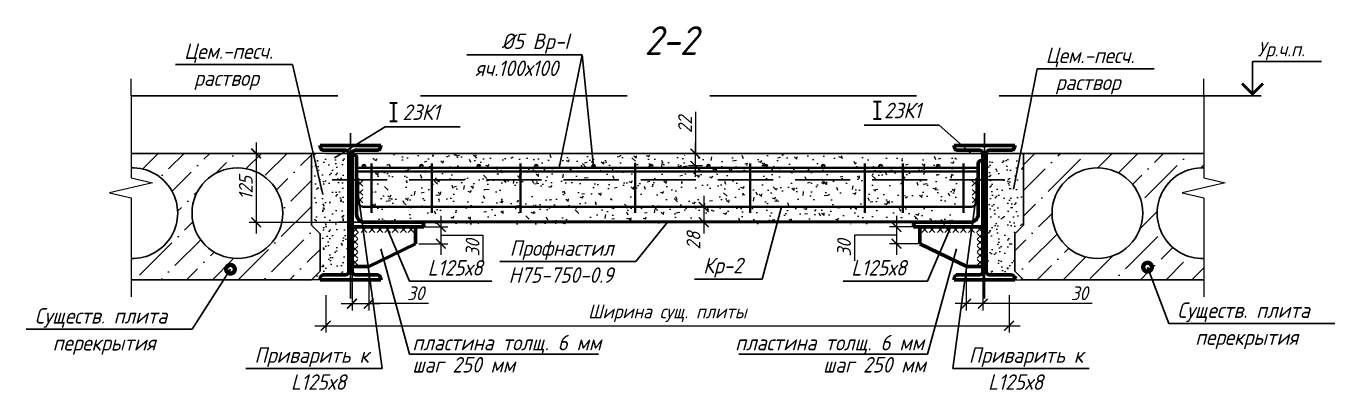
# Model space of a CAD drawing. Header units: millimetres. Extents: x 504091 to 2165846, y 135022 to 442887.
# Drawn here: x 914891 to 917265, y 251612 to 252271 of the extents above; entities that cross this region are included whole.
import ezdxf

# ---------------------------------------------------------------- set-up
doc = ezdxf.new("R2010")
doc.units = ezdxf.units.MM
for name, pattern in [('CENTER2', [1.125, 0.75, -0.125, 0.125, -0.125]), ('GOST2.303 4', [7, 5, -2, 0]), ('ГОСТ 2.303 4', [7, 5, -2, 0])]:
    doc.linetypes.add(name, pattern=pattern)
doc.layers.get('Defpoints').update_dxf_attribs({"color": 255})
for name, color, linetype, lineweight in [('04Арматура', 132, 'Continuous', 35), ('06Арматура', 170, 'Continuous', 35), ('12Арматура', 116, 'Continuous', 40), ('1Стены', 252, 'Continuous', 25), ('Размер', 7, 'Continuous', 13), ('размеры', 7, 'Continuous', 9), ('сварка', 254, 'Continuous', 9), ('штрих', 8, 'Continuous', 5)]:
    doc.layers.add(name, color=color, linetype=linetype, lineweight=lineweight)
doc.layers.add('металл', color=124, linetype='Continuous')
doc.layers.add('Текст', color=7, linetype='Continuous')
doc.styles.add('GOST 2.304_new', font='isocpeur.ttf', dxfattribs={"width": 0.9, "oblique": 15})
doc.dimstyles.new('SPDS 1_10', dxfattribs={"dimscale": 10, "dimtxt": 2.5, "dimasz": 1.77, "dimexe": 1.25, "dimexo": 0.625, "dimtad": 1, "dimdec": 0, "dimrnd": 0.001, "dimtxsty": 'GOST 2.304_new', "dimblk": 'ARCHTICK', "dimcen": 2.5, "dimdle": 2, "dimclrt": 256, "dimadec": 0, "dimazin": 2, "dimtfac": 0.75, "dimtdec": 0, "dimtmove": 1, "dimatfit": 3, "dimfxl": 0, "dimtolj": 1, "dimlwd": 9, "dimlwe": 9, "dimarcsym": 0})
pattern_1 = [(45, (-42980202.646, -954007.88), (17.539562736, 64.311730034), [82.682291667, -16.536458333, 0, -16.536458333])]
pattern_2 = [(127.5, (-40981557.616, -1021217.145), (-24.470661866, -0.800015648), [0, -19.304, 0, -21.59, 0, -20.6375]), (97.5, (-40981557.616, -1021217.145), (-35.841255028, 22.476164157), [0, -10.414, 0, -17.399, 0, -6.6675]), (57.5, (-40981557.616, -1021232.766), (-0.071859234, 39.549618512), [0, -6.35, 0, -22.86, 0, -29.845]), (47.5, (-40981557.616, -1021232.766), (-11.146466163, 38.177822624), [0, -3.175, 0, -14.986, 0, -17.145])]

# ---------------------------------------------------------------- blocks, each defined once
blk = doc.blocks.new('_ArchTick')
at = {"color": 0, "linetype": 'ByBlock', "const_width": 0.15}
blk.add_lwpolyline([(-0.5, -0.5), (0.5, 0.5)], dxfattribs=at)
blk = doc.blocks.new('*D1592')
at = {"layer": 'Defpoints', "color": 0, "lineweight": 20, "ltscale": 10, "transparency": 16777216}
for p in [(916104.9, 252040.5), (916124.3, 252018.1), (916135.8, 252040.5)]:
    blk.add_point(p, dxfattribs=at)
at = {"layer": 'Текст', "color": 0, "lineweight": 9, "ltscale": 10, "transparency": 16777216}
for p, q in [((916104.9, 252115.8), (916104.9, 252040.5)), ((916104.9, 251998.1), (916104.9, 252060.5)), ((916129.5, 252040.5), (916092.4, 252040.5)), ((916118, 252018.1), (916092.4, 252018.1))]:
    blk.add_line(p, q, dxfattribs=at)
at = {"layer": 'Текст', "color": 0, "lineweight": 9, "ltscale": 10, "transparency": 16777216, "xscale": 17.7, "yscale": 17.7, "zscale": 17.7}
for p, rotation in [((916104.9, 252040.5), 90), ((916104.9, 252018.1), 270)]:
    blk.add_blockref('_ArchTick', p, dxfattribs=dict(at, rotation=rotation))
at = {"layer": 'Текст', "ltscale": 10, "transparency": 16777216, "insert": (916086.1, 252092.7), "char_height": 25, "attachment_point": 5, "rotation": 90, "style": 'GOST 2.304_new'}
blk.add_mtext('\\A1;22', dxfattribs=at)
blk = doc.blocks.new('*D1593')
at = {"layer": 'Defpoints', "color": 0, "lineweight": 20, "ltscale": 10, "transparency": 16777216}
for p in [(916099.6, 251943.5), (916091.4, 251915.5), (916120, 251915.5)]:
    blk.add_point(p, dxfattribs=at)
at = {"layer": 'Текст', "color": 0, "lineweight": 9, "ltscale": 10, "transparency": 16777216}
for p, q in [((916120, 251963.5), (916120, 251895.5)), ((916105.8, 251943.5), (916132.5, 251943.5)), ((916097.7, 251915.5), (916132.5, 251915.5))]:
    blk.add_line(p, q, dxfattribs=at)
at = {"layer": 'Текст', "color": 0, "lineweight": 9, "ltscale": 10, "transparency": 16777216, "xscale": 17.7, "yscale": 17.7, "zscale": 17.7}
for p, rotation in [((916120, 251943.5), 90), ((916120, 251915.5), 270)]:
    blk.add_blockref('_ArchTick', p, dxfattribs=dict(at, rotation=rotation))
at = {"layer": 'Текст', "ltscale": 10, "transparency": 16777216, "insert": (916101.3, 251882.3), "char_height": 25, "attachment_point": 5, "rotation": 90, "style": 'GOST 2.304_new'}
blk.add_mtext('\\A1;28', dxfattribs=at)
blk = doc.blocks.new('*D1598')
at = {"layer": 'Defpoints', "color": 0, "lineweight": 20, "ltscale": 10, "transparency": 16777216}
for p in [(915434.2, 251789.5), (916674, 251789.5), (916674, 251727.9)]:
    blk.add_point(p, dxfattribs=at)
at = {"layer": 'Текст', "color": 0, "lineweight": 9, "ltscale": 10, "transparency": 16777216}
for p, q in [((915434.2, 251783.2), (915434.2, 251715.4)), ((916674, 251783.2), (916674, 251715.4)), ((915414.2, 251727.9), (916694, 251727.9))]:
    blk.add_line(p, q, dxfattribs=at)
at = {"layer": 'Текст', "color": 0, "lineweight": 9, "ltscale": 10, "transparency": 16777216, "xscale": 17.7, "yscale": 17.7, "zscale": 17.7, "rotation": 180}
blk.add_blockref('_ArchTick', (915434.2, 251727.9), dxfattribs=at)
at = {"layer": 'Текст', "color": 0, "lineweight": 9, "ltscale": 10, "transparency": 16777216, "xscale": 17.7, "yscale": 17.7, "zscale": 17.7}
blk.add_blockref('_ArchTick', (916674, 251727.9), dxfattribs=at)
at = {"layer": 'Текст', "ltscale": 10, "transparency": 16777216, "insert": (916054.1, 251750.4), "char_height": 25, "attachment_point": 5, "style": 'GOST 2.304_new'}
blk.add_mtext('\\A1;Ширина сущ. плиты', dxfattribs=at)
blk = doc.blocks.new('*U1590')
at = {"layer": '04Арматура', "ltscale": 10}
blk.add_circle((0, 0), 2.6, dxfattribs=at)
blk = doc.blocks.new('*U1591')
at = {"layer": 'Текст', "color": 0, "linetype": 'ByBlock', "lineweight": -2, "transparency": 16777216}
for p in [(-1041.7, 0), (-937.5, 0), (-833.3, 0), (-729.2, 0), (-625, 0), (-520.8, 0), (-416.7, 0), (-312.5, 0), (-208.3, 0), (-104.2, 0), (0, 0)]:
    blk.add_blockref('*U1590', p, dxfattribs=at)
blk = doc.blocks.new('*D1599')
at = {"layer": 'Defpoints', "color": 0, "lineweight": 20, "ltscale": 10, "transparency": 16777216}
for p in [(915477, 252040.5), (915307.9, 251915.5), (915618.7, 251915.5)]:
    blk.add_point(p, dxfattribs=at)
at = {"layer": 'Текст', "color": 0, "lineweight": 9, "ltscale": 10, "transparency": 16777216}
for p, q in [((915307.9, 252060.5), (915307.9, 251895.5)), ((915470.8, 252040.5), (915295.4, 252040.5)), ((915612.5, 251915.5), (915295.4, 251915.5))]:
    blk.add_line(p, q, dxfattribs=at)
at = {"layer": 'Текст', "color": 0, "lineweight": 9, "ltscale": 10, "transparency": 16777216, "xscale": 17.7, "yscale": 17.7, "zscale": 17.7}
for p, rotation in [((915307.9, 252040.5), 90), ((915307.9, 251915.5), 270)]:
    blk.add_blockref('_ArchTick', p, dxfattribs=dict(at, rotation=rotation))
at = {"layer": 'Текст', "ltscale": 10, "transparency": 16777216, "insert": (915289.1, 251978), "char_height": 25, "attachment_point": 5, "rotation": 90, "style": 'GOST 2.304_new'}
blk.add_mtext('\\A1;125', dxfattribs=at)
blk = doc.blocks.new('*D1594')
at = {"color": 0, "lineweight": 9, "ltscale": 20, "transparency": 16777216}
for p, q in [((915643, 251927.2), (915643, 251856.8)), ((915603.4, 251907.2), (915655.5, 251907.2)), ((915603.4, 251876.8), (915655.5, 251876.8)), ((915643, 251892), (915719.4, 251892.1)), ((915719.4, 251892.1), (915719.4, 251845.9))]:
    blk.add_line(p, q, dxfattribs=at)
at = {"layer": 'Defpoints', "color": 0, "lineweight": 20, "ltscale": 20, "transparency": 16777216}
for p in [(915597.1, 251907.2), (915597.1, 251876.8), (915643, 251876.8)]:
    blk.add_point(p, dxfattribs=at)
at = {"color": 0, "lineweight": 9, "ltscale": 20, "transparency": 16777216, "xscale": 17.7, "yscale": 17.7, "zscale": 17.7}
for p, rotation in [((915643, 251907.2), 90), ((915643, 251876.8), 270)]:
    blk.add_blockref('_ArchTick', p, dxfattribs=dict(at, rotation=rotation))
at = {"ltscale": 20, "transparency": 16777216, "insert": (915700.6, 251869), "char_height": 25, "attachment_point": 5, "rotation": 90, "style": 'GOST 2.304_new'}
blk.add_mtext('\\A1;30', dxfattribs=at)
blk = doc.blocks.new('*D1595')
at = {"color": 0, "lineweight": 9, "ltscale": 20, "transparency": 16777216}
for p, q in [((915481.9, 251829.1), (915481.9, 251755.5)), ((915512.2, 251829.1), (915512.2, 251755.5)), ((915461.9, 251768), (915532.2, 251768)), ((915620.5, 251768), (915512.2, 251768))]:
    blk.add_line(p, q, dxfattribs=at)
at = {"layer": 'Defpoints', "color": 0, "lineweight": 20, "ltscale": 20, "transparency": 16777216}
for p in [(915481.9, 251835.4), (915512.2, 251835.4), (915512.2, 251768)]:
    blk.add_point(p, dxfattribs=at)
at = {"color": 0, "lineweight": 9, "ltscale": 20, "transparency": 16777216, "xscale": 17.7, "yscale": 17.7, "zscale": 17.7, "rotation": 180}
blk.add_blockref('_ArchTick', (915481.9, 251768), dxfattribs=at)
at = {"color": 0, "lineweight": 9, "ltscale": 20, "transparency": 16777216, "xscale": 17.7, "yscale": 17.7, "zscale": 17.7}
blk.add_blockref('_ArchTick', (915512.2, 251768), dxfattribs=at)
at = {"ltscale": 20, "transparency": 16777216, "insert": (915597.4, 251786.8), "char_height": 25, "attachment_point": 5, "style": 'GOST 2.304_new'}
blk.add_mtext('\\A1;30', dxfattribs=at)
blk = doc.blocks.new('*D1596')
at = {"color": 0, "lineweight": 9, "ltscale": 20, "transparency": 16777216}
for p, q in [((916469.7, 251927.2), (916469.7, 251856.8)), ((916509.4, 251907.2), (916457.2, 251907.2)), ((916469.7, 251892), (916393.4, 251892.1)), ((916393.4, 251892.1), (916393.4, 251845.9)), ((916509.4, 251876.8), (916457.2, 251876.8))]:
    blk.add_line(p, q, dxfattribs=at)
at = {"layer": 'Defpoints', "color": 0, "lineweight": 20, "ltscale": 20, "transparency": 16777216}
for p in [(916515.6, 251907.2), (916469.7, 251876.8), (916515.6, 251876.8)]:
    blk.add_point(p, dxfattribs=at)
at = {"color": 0, "lineweight": 9, "ltscale": 20, "transparency": 16777216, "xscale": 17.7, "yscale": 17.7, "zscale": 17.7}
for p, rotation in [((916469.7, 251907.2), 90), ((916469.7, 251876.8), 270)]:
    blk.add_blockref('_ArchTick', p, dxfattribs=dict(at, rotation=rotation))
at = {"ltscale": 20, "transparency": 16777216, "insert": (916374.6, 251869), "char_height": 25, "attachment_point": 5, "rotation": 90, "style": 'GOST 2.304_new'}
blk.add_mtext('\\A1;30', dxfattribs=at)
blk = doc.blocks.new('*D1597')
at = {"color": 0, "lineweight": 9, "ltscale": 20, "transparency": 16777216}
for p, q in [((916596, 251829.1), (916596, 251755.5)), ((916626.3, 251829.1), (916626.3, 251755.5)), ((916646.3, 251768), (916576, 251768)), ((916824.8, 251768), (916626.3, 251768))]:
    blk.add_line(p, q, dxfattribs=at)
at = {"layer": 'Defpoints', "color": 0, "lineweight": 20, "ltscale": 20, "transparency": 16777216}
for p in [(916596, 251835.4), (916626.3, 251835.4), (916596, 251768)]:
    blk.add_point(p, dxfattribs=at)
at = {"color": 0, "lineweight": 9, "ltscale": 20, "transparency": 16777216, "xscale": 17.7, "yscale": 17.7, "zscale": 17.7, "rotation": 180}
blk.add_blockref('_ArchTick', (916596, 251768), dxfattribs=at)
at = {"color": 0, "lineweight": 9, "ltscale": 20, "transparency": 16777216, "xscale": 17.7, "yscale": 17.7, "zscale": 17.7}
blk.add_blockref('_ArchTick', (916626.3, 251768), dxfattribs=at)
at = {"ltscale": 20, "transparency": 16777216, "insert": (916801.7, 251786.8), "char_height": 25, "attachment_point": 5, "style": 'GOST 2.304_new'}
blk.add_mtext('\\A1;30', dxfattribs=at)

msp = doc.modelspace()

# ---------------------------------------------------------------- hatches: boundary and pattern name
at = {"layer": 'Размер', "ltscale": 20}
h = msp.add_hatch(dxfattribs=at)
h.set_pattern_fill('AR-SAND', color=256, scale=0.5, angle=90)
h.set_pattern_definition(pattern_2)
h.paths.add_polyline_path([(915408.2902, 252041.3729), (915423.9152, 252041.3729), (915423.9152, 252039.4401, 0.401430532), (915430.5872, 252032.3729), (915469.9152, 252032.3729, -0.414213562), (915475.9152, 252026.3729), (915475.9152, 251826.3729, -0.414213562), (915469.9152, 251820.3729), (915431.2991, 251820.3729, 0.427113192), (915423.9152, 251813.4018), (915423.9152, 251811.3729), (915408.2902, 251811.3729), (915423.9152, 251826.9979), (915423.9152, 251894.7063), (915408.2902, 251910.3313)])
h = msp.add_hatch(dxfattribs=at)
h.set_pattern_fill('AR-SAND', color=256, scale=0.5, angle=90)
h.set_pattern_definition(pattern_2)
h.paths.add_polyline_path([(916699.9568, 252041.3729), (916684.3318, 252041.3729), (916684.3318, 252039.4401, -0.401430532), (916677.6598, 252032.3729), (916638.3318, 252032.3729, 0.414213562), (916632.3318, 252026.3729), (916632.3318, 251826.3729, 0.414213562), (916638.3318, 251820.3729), (916676.9479, 251820.3729, -0.427113192), (916684.3318, 251813.4018), (916684.3318, 251811.3729), (916699.9568, 251811.3729), (916684.3318, 251826.9979), (916684.3318, 251894.7063), (916699.9568, 251910.3313)])
at = {"layer": 'Размер', "lineweight": 9, "ltscale": 20}
h = msp.add_hatch(dxfattribs=at)
h.set_pattern_fill('AR-CONC', color=256, scale=0.31, angle=90)
h.set_pattern_definition([(140, (-40981557.616, -1021217.145), (4.941116517, 56.47724739), [5.9055, -64.9605]), (85, (-40981557.616, -1021217.145), (-59.227622024, -10.92546064), [4.7244, -51.96858109]), (190.4514447, (-40981557.204, -1021212.44), (-54.28650309, 45.5517866), [5.01890273, -55.207975826]), (136.1842, (-40981573.364, -1021217.145), (13.03312166, 84.03450268), [8.85825, -97.44075]), (186.6355576, (-40981572.28, -1021210.14), (-76.70209863, 73.59528156), [7.52835717, -82.81203853]), (81.18415117, (-40981573.36, -1021217.145), (-76.70209862, 73.59528156), [7.0865898, -77.9525169]), (111, (-40981569.427, -1021209.27), (31.70221144, 47.000461293), [5.9055, -64.9605]), (56, (-40981569.43, -1021209.27), (-57.0982695, 19.15862879), [4.7244, -51.9684]), (161.451445, (-40981566.785, -1021205.354), (-25.396058355, 66.159089976), [5.01890273, -55.207880656]), (127.5, (-40981557.616, -1021217.145), (-26.212062051, 0.957467008), [0, -51.33848, 0, -52.7558, 0, -52.16525]), (97.5, (-40981557.616, -1021217.145), (-31.055978194, 20.714095378), [0, -30.07868, 0, -50.15738, 0, -19.88185]), (57.5, (-40981557.616, -1021234.704), (1.775910638, 42.033084502), [0, -19.685, 0, -61.4172, 0, -81.4959]), (47.5, (-40981557.616, -1021242.578), (-7.88221222, 45.92004623), [0, -25.5905, 0, -40.78732, 0, -57.8739])])
h.paths.add_polyline_path([(916578.8286, 252037.2359), (915517.1379, 252037.872), (915517.1379, 251912.872), (916578.8286, 251912.2359)])
at = {"layer": 'штрих', "ltscale": 10}
h = msp.add_hatch(dxfattribs=at)
h.set_pattern_fill('ANSI36', color=256, scale=10.416667)
h.set_pattern_definition(pattern_1)
h.paths.add_polyline_path([(915080.9471, 251849.948), (915080.9471, 251811.3729), (915408.2902, 251811.3729), (915423.9152, 251826.9979), (915423.9152, 251894.7063), (915408.2902, 251910.3313), (915408.2902, 252040.5396), (915080.9471, 252040.5396), (915080.9471, 252014.4646, -1.028889833)])
h.paths.add_polyline_path([(915191.6235, 251932.2063, -1), (915356.2068, 251932.2063, -1)], flags=16)
h = msp.add_hatch(dxfattribs=at)
h.set_pattern_fill('ANSI36', color=256, scale=10.416667)
h.set_pattern_definition(pattern_1)
h.paths.add_polyline_path([(917027.2999, 251811.3729), (917027.2999, 251849.948, -1.028889833), (917027.2999, 252014.4646), (917027.2999, 252040.5396), (916699.9568, 252040.5396), (916699.9568, 251910.3313), (916684.3318, 251894.7063), (916684.3318, 251826.9979), (916699.9568, 251811.3729)])
h.paths.add_polyline_path([(916752.0402, 251932.2063, -1), (916916.6235, 251932.2063, -1)], flags=16)
h.paths.add_polyline_path([(916739.3939, 251943.4917), (916739.3939, 251984.6375), (916699.6964, 251995.2744), (916699.6964, 251954.1286)], flags=24)

# ---------------------------------------------------------------- linework, layer by layer
at = {"layer": '04Арматура', "color": 0, "ltscale": 10}
msp.add_line((915490.2485, 252014.4979), (916617.9985, 252014.4979), dxfattribs=at)
at = {"layer": '06Арматура', "color": 0, "ltscale": 10}
for p, q in [((915517.1379, 252022.5322), (915517.1379, 251932.459)), ((915626.8506, 252022.5322), (915626.8506, 251932.459)), ((915787.4775, 252022.5322), (915787.4775, 251932.459)), ((915995.8109, 252022.5322), (915995.8109, 251932.459)), ((916204.1442, 252022.5322), (916204.1442, 251932.459)), ((916412.4775, 252022.5322), (916412.4775, 251932.459)), ((916481.3964, 252022.5322), (916481.3964, 251932.459)), ((916591.1091, 252022.5322), (916591.1091, 251932.459)), ((916617.9985, 252007.7271), (915490.2485, 252007.7271))]:
    msp.add_line(p, q, dxfattribs=at)
at = {"layer": '12Арматура', "color": 0, "linetype": 'GOST2.303 4', "ltscale": 10}
for p, q in [((915493.2826, 251953.9026), (915493.2826, 251995.5692)), ((916614.9644, 251953.9026), (916614.9644, 251995.5692))]:
    msp.add_line(p, q, dxfattribs=at)
at = {"layer": '12Арматура', "color": 0, "ltscale": 10}
msp.add_line((916604.5478, 251943.4859), (915503.6993, 251943.4859), dxfattribs=at)
at = {"layer": '12Арматура', "linetype": 'GOST2.303 4', "ltscale": 10}
for centre, start, end in [((915503.6993, 251953.9026), 180, 270), ((916604.5477, 251953.9026), 270, 0)]:
    msp.add_arc(centre, 10.4167, start, end, dxfattribs=at)
at = {"layer": '1Стены', "color": 0, "linetype": 'GOST2.303 4', "ltscale": 75}
msp.add_line((915080.9471, 252144.7063), (917027.2999, 252144.7063), dxfattribs=at)
at = {"layer": '1Стены', "color": 0, "linetype": 'CENTER2', "ltscale": 100}
for p, q in [((915478.9152, 252077.2135), (915478.9152, 251773.0235)), ((916629.3318, 252077.2135), (916629.3318, 251773.0235))]:
    msp.add_line(p, q, dxfattribs=at)
at = {"layer": '1Стены', "color": 0, "linetype": 'ГОСТ 2.303 4', "ltscale": 20}
msp.add_line((916665.7049, 251992.6875), (915442.5421, 251992.6875), dxfattribs=at)
at = {"layer": 'металл', "lineweight": 30, "ltscale": 10}
for p, q in [((915497.3601, 251917.5991), (916610.8869, 251917.5991)), ((915504.8318, 251915.5396), (916603.4152, 251915.5396))]:
    msp.add_line(p, q, dxfattribs=at)
at = {"layer": 'размеры', "ltscale": 20}
for p, q in [((915423.9152, 251811.3729), (915408.2902, 251811.3729)), ((916683.2087, 251811.3729), (916699.9568, 251811.3729))]:
    msp.add_line(p, q, dxfattribs=at)
at = {"layer": 'сварка', "color": 0, "linetype": 'Continuous', "ltscale": 5}
for p, q in [((915501.2344, 251964.9553), (915490.8177, 251975.372)), ((915490.8177, 251964.9553), (915501.2344, 251975.372)), ((915501.514, 251980.9184), (915491.0973, 251991.3351)), ((915491.0973, 251980.9184), (915501.514, 251991.3351)), ((916606.733, 251980.9184), (916617.1497, 251991.3351)), ((916617.1497, 251980.9184), (916606.733, 251991.3351)), ((916607.0126, 251964.9553), (916617.4293, 251975.372)), ((916617.4293, 251964.9553), (916607.0126, 251975.372)), ((915501.2344, 251950.9526), (915490.8177, 251961.3693)), ((915490.8177, 251950.9526), (915501.2344, 251961.3693)), ((916607.0126, 251950.9526), (916617.4293, 251961.3693)), ((916617.4293, 251950.9526), (916607.0126, 251961.3693)), ((915493.5168, 251896.7896), (915483.1002, 251907.2063)), ((915483.1002, 251896.7896), (915493.5168, 251907.2063)), ((915508.8025, 251896.7896), (915498.3859, 251907.2063)), ((915498.3859, 251896.7896), (915508.8025, 251907.2063)), ((915523.411, 251896.7896), (915512.9943, 251907.2063)), ((915512.9943, 251896.7896), (915523.411, 251907.2063)), ((915537.7293, 251896.7896), (915527.3126, 251907.2063)), ((915527.3126, 251896.7896), (915537.7293, 251907.2063)), ((915551.8397, 251896.7896), (915541.4231, 251907.2063)), ((915541.4231, 251896.7896), (915551.8397, 251907.2063)), ((915565.4282, 251896.7896), (915555.0115, 251907.2063)), ((915555.0115, 251896.7896), (915565.4282, 251907.2063)), ((915580.5204, 251896.7896), (915570.1037, 251907.2063)), ((915570.1037, 251896.7896), (915580.5204, 251907.2063)), ((915593.9679, 251896.7896), (915583.5513, 251907.2063)), ((915583.5513, 251896.7896), (915593.9679, 251907.2063)), ((916515.4641, 251896.7896), (916525.8807, 251907.2063)), ((916525.8807, 251896.7896), (916515.4641, 251907.2063)), ((916528.9116, 251896.7896), (916539.3283, 251907.2063)), ((916539.3283, 251896.7896), (916528.9116, 251907.2063)), ((916544.0038, 251896.7896), (916554.4205, 251907.2063)), ((916554.4205, 251896.7896), (916544.0038, 251907.2063)), ((916557.5923, 251896.7896), (916568.0089, 251907.2063)), ((916568.0089, 251896.7896), (916557.5923, 251907.2063)), ((916571.7028, 251896.7896), (916582.1194, 251907.2063)), ((916582.1194, 251896.7896), (916571.7028, 251907.2063)), ((916586.021, 251896.7896), (916596.4377, 251907.2063)), ((916596.4377, 251896.7896), (916586.021, 251907.2063)), ((916600.6295, 251896.7896), (916611.0461, 251907.2063)), ((916611.0461, 251896.7896), (916600.6295, 251907.2063)), ((916614.7302, 251896.7896), (916625.1468, 251907.2063)), ((916626.3318, 251896.7896), (916615.9152, 251907.2063)), ((915492.3318, 251886.2188), (915481.9152, 251896.6355)), ((915481.9152, 251886.2188), (915492.3318, 251896.6355)), ((915492.3318, 251874.6157), (915481.9152, 251885.0324)), ((915481.9152, 251874.6157), (915492.3318, 251885.0324)), ((916615.9152, 251884.7707), (916626.3318, 251895.1874)), ((916626.3318, 251884.7707), (916615.9152, 251895.1874)), ((916615.9152, 251874.1001), (916626.3318, 251884.5168)), ((916626.3318, 251874.1001), (916615.9152, 251884.5168)), ((915492.3318, 251861.8519), (915481.9152, 251872.2686)), ((915481.9152, 251861.8519), (915492.3318, 251872.2686)), ((915492.3318, 251850.4051), (915481.9152, 251860.8217)), ((915481.9152, 251850.4051), (915492.3318, 251860.8217)), ((916615.9152, 251861.8519), (916626.3318, 251872.2686)), ((916626.3318, 251861.8519), (916615.9152, 251872.2686)), ((916615.9152, 251850.4051), (916626.3318, 251860.8217)), ((916626.3318, 251850.4051), (916615.9152, 251860.8217)), ((915492.3318, 251837.9544), (915481.9152, 251848.3711)), ((915481.9152, 251837.9544), (915492.3318, 251848.3711)), ((916615.9152, 251837.9544), (916626.3318, 251848.3711)), ((916626.3318, 251837.9544), (916615.9152, 251848.3711))]:
    msp.add_line(p, q, dxfattribs=at)
at = {"layer": 'Текст', "ltscale": 10}
for p, q in [((915899.5002, 252219.487), (915689.9124, 252219.487)), ((915857.7664, 252014.4979), (915899.5002, 252219.487)), ((915920.2614, 252017.1021), (915899.5002, 252219.487)), ((915373.8209, 252201.6284), (915161.6443, 252201.6284)), ((915373.8209, 252201.6284), (915428.7368, 251965.8937)), ((916681.8569, 251975.6891), (916724.8349, 252193.9802)), ((916937.0116, 252193.9802), (916724.8349, 252193.9802)), ((915450.2512, 252032.3729), (915541.8922, 252088.8077)), ((915541.8922, 252088.8077), (915678.272, 252088.8077)), ((916547.2785, 252091.917), (916410.8986, 252091.917)), ((916605.1655, 252040.5396), (916547.2785, 252091.917)), ((915408.2902, 252040.5396), (915080.9471, 252040.5396)), ((915408.2902, 252040.5396), (915408.2902, 251910.3313)), ((915434.2087, 252040.5396), (916699.9568, 252040.5396)), ((916699.9568, 252040.5396), (917027.2999, 252040.5396)), ((916699.9568, 252040.5396), (916699.9568, 251910.3313)), ((915493.2826, 251967.4202), (915536.3811, 251650.1933)), ((916614.9644, 251967.4202), (916571.8659, 251650.1933)), ((916261.2986, 251943.4859), (916225.8785, 251812.6289)), ((915423.9152, 251894.7063), (915408.2902, 251910.3313)), ((915457.1254, 251915.5396), (916500.9152, 251915.5396)), ((915544.2953, 251907.2063), (915586.4334, 251808.5169)), ((916054.1235, 251915.5396), (915996.6342, 251844.2891)), ((916568.4524, 251907.2063), (916526.3142, 251808.5169)), ((916684.3318, 251894.7063), (916699.9568, 251910.3313)), ((915423.9152, 251894.7063), (915423.9152, 251826.9979)), ((916684.3318, 251894.7063), (916684.3318, 251826.9979)), ((915586.4334, 251676.4812), (915534.2918, 251867.3613)), ((916526.3142, 251676.4812), (916578.4558, 251867.3613)), ((915261.3511, 251830.4143), (915192.0795, 251721.4359)), ((915996.6342, 251844.2891), (915750.3433, 251844.2891)), ((916925.1753, 251834.2617), (916963.6612, 251731.6927)), ((915408.2902, 251811.3729), (915080.9471, 251811.3729)), ((915408.2902, 251811.3729), (915423.9152, 251826.9979)), ((915586.4334, 251808.5169), (915735.2712, 251808.5169)), ((916225.8785, 251812.6289), (916103.3963, 251812.6289)), ((916526.3142, 251808.5169), (916372.9758, 251808.5169)), ((916699.9568, 251811.3729), (916684.3318, 251826.9979)), ((916699.9568, 251811.3729), (917027.2999, 251811.3729)), ((915192.0795, 251721.4359), (914890.6762, 251721.4359)), ((916963.6612, 251731.6927), (917265.0644, 251731.6927)), ((915586.4334, 251676.4812), (915929.1639, 251676.4812)), ((916526.3142, 251676.4812), (916183.5837, 251676.4812)), ((915536.3811, 251650.1933), (915289.187, 251650.1933)), ((916571.8659, 251650.1933), (916819.06, 251650.1933))]:
    msp.add_line(p, q, dxfattribs=at)
at = {"layer": 'Текст', "linetype": 'Continuous', "ltscale": 10}
for p, q in [((917115.5786, 252144.7063), (917115.5786, 252207.2063)), ((917115.5786, 252207.2063), (917240.7205, 252207.2063)), ((917011.412, 252144.7063), (917131.2036, 252144.7063))]:
    msp.add_line(p, q, dxfattribs=at)
at = {"layer": 'Текст', "lineweight": 30, "ltscale": 10}
for p, q in [((915564.0713, 252131.7492), (915550.355, 252131.7492)), ((915557.2131, 252131.7492), (915557.2131, 252099.2965)), ((916427.947, 252134.8585), (916441.6633, 252134.8585)), ((916434.8052, 252134.8585), (916434.8052, 252102.4057)), ((915550.355, 252099.2965), (915564.0713, 252099.2965)), ((916441.6633, 252102.4057), (916427.947, 252102.4057))]:
    msp.add_line(p, q, dxfattribs=at)
at = {"layer": 'Текст', "linetype": 'Continuous', "lineweight": 60, "ltscale": 10}
for p, q in [((915423.9152, 252055.1439), (915533.9152, 252055.1439)), ((915423.9152, 252053.115), (915423.9152, 252055.1439)), ((915423.9152, 252053.115), (915423.9152, 252055.1439)), ((915469.9152, 252046.1439), (915430.5872, 252046.1439)), ((915487.9152, 252046.1439), (915527.2432, 252046.1439)), ((915533.9152, 252053.115), (915533.9152, 252055.1439)), ((915533.9152, 252053.115), (915533.9152, 252055.1439)), ((915533.9152, 252053.115), (915533.9152, 252055.1439)), ((916684.3318, 252055.1439), (916574.3318, 252055.1439)), ((916574.3318, 252053.115), (916574.3318, 252055.1439)), ((916574.3318, 252053.115), (916574.3318, 252055.1439)), ((916574.3318, 252053.115), (916574.3318, 252055.1439)), ((916620.3318, 252046.1439), (916581.0038, 252046.1439)), ((916684.3318, 252053.115), (916684.3318, 252055.1439)), ((916684.3318, 252053.115), (916684.3318, 252055.1439)), ((915475.9152, 251826.3729), (915475.9152, 252040.1439)), ((915481.9152, 251826.3729), (915481.9152, 252040.1439)), ((916626.3318, 251826.3729), (916626.3318, 252040.1439)), ((915597.1235, 251907.2063), (915597.1235, 251876.7915)), ((916512.3085, 251907.2063), (916512.3085, 251876.7915)), ((915512.2432, 251835.3729), (915597.1235, 251876.7915)), ((916597.1889, 251835.3729), (916512.3085, 251876.7915)), ((915481.9152, 251835.3729), (915512.2432, 251835.3729)), ((916626.3318, 251835.3729), (916597.1889, 251835.3729)), ((915423.9152, 251813.4018), (915423.9152, 251811.3729)), ((915423.9152, 251811.3729), (915533.9152, 251811.3729)), ((915430.9545, 251820.3729), (915469.9152, 251820.3729)), ((915487.9152, 251820.3729), (915527.2432, 251820.3729)), ((915533.9152, 251813.4018), (915533.9152, 251811.3729)), ((915533.9152, 251813.4018), (915533.9152, 251811.3729)), ((916574.3318, 251813.4018), (916574.3318, 251811.3729)), ((916574.3318, 251813.4018), (916574.3318, 251811.3729)), ((916684.3318, 251811.3729), (916574.3318, 251811.3729)), ((916620.3318, 251820.3729), (916581.0038, 251820.3729)), ((916684.3318, 251813.4018), (916684.3318, 251811.3729))]:
    msp.add_line(p, q, dxfattribs=at)
at = {"layer": 'Текст', "linetype": 'Continuous', "lineweight": 60, "ltscale": 10, "extrusion": (0, 0, -1)}
for p, q in [((915481.9152, 252037.4146), (915481.9152, 251907.2063)), ((915485.4568, 252037.4146), (915481.9152, 252037.4146)), ((915490.2485, 251930.1229), (915490.2485, 252032.6229)), ((916617.9985, 251930.1229), (916617.9985, 252022.5469)), ((916622.7902, 252027.3384), (916626.3318, 252027.3384)), ((916626.3318, 252027.3384), (916626.3318, 251907.2063)), ((915481.9152, 251907.2063), (915612.1235, 251907.2063)), ((915607.3318, 251915.5396), (915504.8318, 251915.5396)), ((915612.1235, 251907.2063), (915612.1235, 251910.7479)), ((916500.6241, 251907.2063), (916500.6241, 251910.7479)), ((916626.3318, 251907.2063), (916500.6241, 251907.2063)), ((916505.4158, 251915.5396), (916603.4152, 251915.5396))]:
    msp.add_line(p, q, dxfattribs=at)
at = {"layer": 'Текст', "linetype": 'Continuous', "ltscale": 10, "const_width": 5.2083}
msp.add_lwpolyline([(917096.5867, 252167.381), (917115.5786, 252148.3891), (917134.5705, 252167.381)], dxfattribs=at)
at = {"layer": 'Текст', "linetype": 'Continuous', "lineweight": 60, "ltscale": 10}
msp.add_lwpolyline([(916677.2925, 251820.3729), (916638.3318, 251820.3729, -0.403648189), (916632.3318, 251826.6831), (916632.3318, 252040.1439, -0.414213562), (916638.3318, 252046.1439), (916677.6598, 252046.1439)], format="xyb", dxfattribs=at)
at = {"layer": 'Текст', "ltscale": 10, "const_width": 15.625}
for points in [[(915265.2573, 251830.4143, 1), (915257.4448, 251830.4143, 1)], [(916929.0816, 251834.2617, 1), (916921.2691, 251834.2617, 1)]]:
    msp.add_lwpolyline(points, format="xyb", close=True, dxfattribs=at)
at = {"layer": 'Текст', "ltscale": 10}
for centre in [(915273.9152, 251932.2063), (916834.3318, 251932.2063)]:
    msp.add_circle(centre, 82.2917, dxfattribs=at)
at = {"layer": 'Текст', "linetype": 'Continuous', "lineweight": 60, "ltscale": 10}
for centre, radius, start, end in [((915430.9432, 252053.163), 7.0281, 179.608626, 272.9032316), ((915469.9152, 252040.1439), 6, 0, 90), ((915487.9152, 252040.1439), 6, 90, 180), ((915526.8872, 252053.163), 7.0281, 267.0967684, 0.391374), ((916581.3598, 252053.163), 7.0281, 179.608626, 272.9032316), ((916620.3318, 252040.1439), 6, 0, 90), ((916677.3038, 252053.163), 7.0281, 267.0967684, 0.391374), ((915430.9432, 251813.3538), 7.0281, 87.0967684, 180.391374), ((915469.9152, 251826.3729), 6, 270, 0), ((915487.9152, 251826.3729), 6, 180, 270), ((915526.8872, 251813.3538), 7.0281, 359.608626, 92.9032316), ((916581.3598, 251813.3538), 7.0281, 87.0967684, 180.391374), ((916620.3318, 251826.3729), 6, 270, 0), ((916677.0375, 251813.0796), 7.2978, 1.7762236, 87.9979477)]:
    msp.add_arc(centre, radius, start, end, dxfattribs=at)
at = {"layer": 'Текст', "linetype": 'Continuous', "lineweight": 60, "ltscale": 10, "extrusion": (0, 0, -1)}
for centre, radius, start, end in [((-915485.4568, 252032.6229), 4.7917, 90, 180), ((-916622.7902, 252022.5467), 4.7917, 0, 90), ((-915504.8318, 251930.1229), 14.5833, 270, 0), ((-916603.4152, 251930.1229), 14.5833, 180, 270), ((-915607.3318, 251910.7479), 4.7917, 90, 180), ((-916505.4158, 251910.7479), 4.7917, 0, 90)]:
    msp.add_arc(centre, radius, start, end, dxfattribs=at)
at = {"layer": 'Текст', "ltscale": 10}
for centre, start, end in [((915083.2902, 251932.2063), 268.3684144, 91.6315856), ((917024.9568, 251932.2063), 88.3684144, 271.6315856)]:
    msp.add_arc(centre, 82.2917, start, end, dxfattribs=at)
at = {"layer": 'штрих', "linetype": 'Continuous', "ltscale": 10}
for p, q in [((915080.9471, 252144.7064), (915080.9471, 252175.9564)), ((917027.2999, 252144.7064), (917027.2999, 252175.9564)), ((915080.9471, 251811.3728), (915080.9471, 251780.1228)), ((917027.2999, 251811.3728), (917027.2999, 251780.1228))]:
    msp.add_line(p, q, dxfattribs=at)
for points in [[(915080.9471, 252144.7064), (915080.9471, 251996.2688), (915120.0096, 251987.1542), (915041.8846, 251968.925), (915080.9471, 251959.8104), (915080.9471, 251811.3728)], [(917027.2999, 252144.7064), (917027.2999, 251996.2688), (917066.3624, 251987.1542), (916988.2374, 251968.925), (917027.2999, 251959.8104), (917027.2999, 251811.3728)]]:
    msp.add_lwpolyline(points, dxfattribs=at)

# ---------------------------------------------------------------- block references
at = {"layer": 'Текст', "color": 0}
msp.add_blockref('*U1591', (916545.2614, 252017.1021), dxfattribs=at)

# ---------------------------------------------------------------- texts
at = {"layer": 'Текст', "ltscale": 10, "style": 'GOST 2.304_new', "oblique": 15, "width": 0.9}
for s, p in [('%%C5 Bp-I', (915753.1651, 252229.9036)), ('Цем.-песч.', (915177.2693, 252212.045)), ('Цем.-песч.', (916740.4599, 252204.3969)), ('яч.100х100', (915705.5374, 252180.9453)), ('раствор', (915195.253, 252163.0867)), ('раствор', (916758.4436, 252155.4386)), ('23К1', (915573.6118, 252101.2142)), ('23К1', (916447.2151, 252104.3235)), ('Профнастил', (915768.0479, 251854.7058)), ('L125х8', (915619.1444, 251818.9335)), ('Н75-750-0.9', (915765.9683, 251805.7474)), ('Кр-2', (916119.0213, 251823.0455)), ('L125х8', (916387.8526, 251818.9335)), ('Существ. плита', (914906.3012, 251731.8526)), ('Существ. плита', (916979.2862, 251742.1093)), ('пластина толщ. 6 мм', (915591.4196, 251683.2776)), ('пластина толщ. 6 мм', (916177.078, 251683.2776)), ('перекрытия', (917011.7696, 251693.151)), ('перекрытия', (914938.7847, 251682.8943)), ('Приварить к', (915304.812, 251660.6099)), ('Приварить к', (916600.935, 251660.6099)), ('шаг 250 мм', (915591.4196, 251643.0413)), ('шаг 250 мм', (916336.5467, 251643.0413)), ('L125х8', (915371.0761, 251611.6516)), ('L125х8', (916635.9209, 251611.6516))]:
    msp.add_text(s, height=28.125, dxfattribs=at).set_placement(p)
at = {"layer": 'Текст', "lineweight": 30, "style": 'GOST 2.304_new', "oblique": 15, "width": 0.9}
msp.add_text('2-2', height=52.08333, dxfattribs=at).set_placement((916012.5656, 252219.2893))
at = {"layer": 'Текст', "linetype": 'Continuous', "ltscale": 10, "style": 'GOST 2.304_new', "oblique": 15, "width": 0.9}
msp.add_text('Ур.ч.п.', height=26.04167, dxfattribs=at).set_placement((917124.9536, 252216.5813))

# ---------------------------------------------------------------- dimensions: what is measured, and where the dimension line sits
at = {"ltscale": 20}
for base, p1, p2, angle, picture, middle in [((915643.0171, 251876.7915), (915597.1235, 251907.2063), (915597.1235, 251876.7915), 90, '*D1594', (915719.3644, 251885.8016)), ((916469.7306, 251876.7915), (916515.6241, 251907.2063), (916515.6241, 251876.7915), 90, '*D1596', (916393.3833, 251885.8016)), ((916596.0038, 251768.022), (916626.3318, 251835.3729), (916596.0038, 251835.3729), 180, '*D1597', (916801.6665, 251752.4856))]:
    dim = msp.add_linear_dim(base=base, p1=p1, p2=p2, angle=angle, dimstyle='SPDS 1_10', override={"dimtxsty": 'GOST 2.304_new'}, dxfattribs=at)
    dim.commit()
    dim.dimension.update_dxf_attribs({"geometry": picture, "text_midpoint": middle, "dimtype": 160})
dim = msp.add_linear_dim(base=(915512.2432, 251768.022), p1=(915481.9152, 251835.3729), p2=(915512.2432, 251835.3729), dimstyle='SPDS 1_10', override={"dimtxsty": 'GOST 2.304_new'}, dxfattribs=at)
dim.commit()
dim.dimension.update_dxf_attribs({"geometry": '*D1595', "text_midpoint": (915597.4417, 251752.4856), "dimtype": 160})
at = {"layer": 'Текст', "ltscale": 10}
for base, p1, p2, picture, middle in [((916104.8782, 252040.5396), (916124.2984, 252018.082), (916135.7995, 252040.5396), '*D1592', (916104.8782, 252092.7139)), ((916120.0043, 251915.5396), (916099.5891, 251943.4859), (916091.4132, 251915.5396), '*D1593', (916120.0043, 251882.2822))]:
    dim = msp.add_linear_dim(base=base, p1=p1, p2=p2, angle=90, dimstyle='SPDS 1_10', dxfattribs=at)
    dim.commit()
    dim.dimension.update_dxf_attribs({"geometry": picture, "text_midpoint": middle, "dimtype": 160})
dim = msp.add_linear_dim(base=(915307.8599, 251915.5396), p1=(915477.0273, 252040.5396), p2=(915618.7255, 251915.5396), angle=90, text='125', dimstyle='SPDS 1_10', dxfattribs=at)
dim.commit()
dim.dimension.update_dxf_attribs({"geometry": '*D1599', "text_midpoint": (915289.1099, 251978.0396)})
dim = msp.add_linear_dim(base=(916674.0383, 251727.8594), p1=(915434.2087, 251789.4603), p2=(916674.0383, 251789.4603), text='Ширина сущ. плиты', dimstyle='SPDS 1_10', dxfattribs=at)
dim.commit()
dim.dimension.update_dxf_attribs({"geometry": '*D1598', "text_midpoint": (916054.1235, 251750.3594)})

doc.saveas('drawing.dxf')
